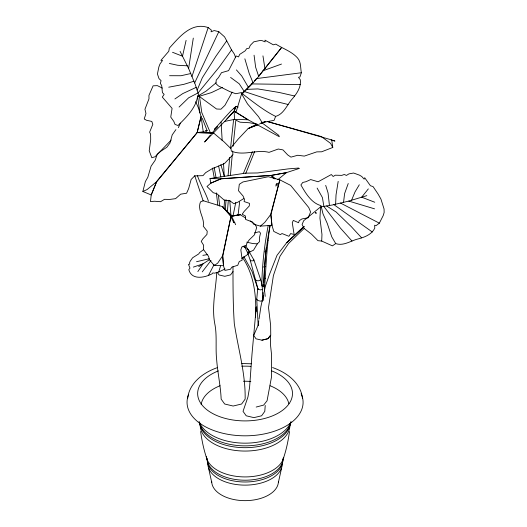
<?xml version="1.0" encoding="UTF-8"?>
<svg xmlns="http://www.w3.org/2000/svg" width="527" height="527" viewBox="0 0 527 527"><rect width="100%" height="100%" fill="white"/><g stroke="black" fill="none" stroke-linecap="round" stroke-linejoin="round"><path stroke-width="0.79" d="M263.704 300.159L261.847 283.994C262.176 264.383 264.508 244.851 268.184 225.596M265.206 296.385L263.77 283.526C264.099 263.948 266.431 244.456 270.101 225.24M233 266.767C232.974 285.733 233.006 304.725 234.304 323.644C238.145 348.736 245.595 373.439 245.141 399.11L241.629 404.005L233.145 406.034L224.667 404.005L221.156 399.11C220.622 386.08 217.75 373.3 216.702 360.31C215.286 347.965 217.276 335.488 214.687 323.262C211.65 306.292 215.813 289.376 216.755 272.485M255.483 317.254C256.656 296.8 254.284 275.134 242.664 257.749M264.501 289.231C265.97 267.993 266.695 246.662 270.074 225.589L269.277 225.931M256.102 311.681L256.293 306.859L251.992 354.236L249.587 387.358L247.94 396.989L243.026 411.35L246.214 415.79L253.909 417.634L261.603 415.79L264.791 411.35L265.226 405.461M335.719 243.593L331.766 236.84L327.293 223.501L322.998 213.824L321.002 205.642C311.319 203.02 305.568 193.113 300.897 184.944L302.788 182.447L305.877 181.736L310.726 179.569L318.13 181.782L331.338 174.529L333.169 176.499L335.297 175.195L341.792 175.372L344.256 174.49L346.476 175.432L348.9 173.89L353.577 173.021L359.427 175.135L361.733 176.473L364.117 179.134L364.697 177.724L370.428 185.741L373.057 186.578L378.076 194.022L380.935 199.081L384.064 209.021L384.143 212.447L383.215 215.543L379.348 223.165L376.014 225.701L374.644 225.213L374.783 228.112C371.463 235.108 363.472 237.598 356.489 239.357C349.816 241.491 342.886 246.122 335.719 243.593L332.425 245.865L321.707 241.056L321.964 234.403L319.942 218.218L320.574 206.927L332.221 205.023L348.769 201.083L366.818 195.642M335.633 204.212L336.022 194.97L338.182 181.36M262.413 301.049L262.993 292.459M224.008 208.613L224.542 200.023M225.273 209.357L226.07 199.707M227.4 211.551L228.329 200.3M262.518 286.405L263.487 286.128L263.638 284.587M263.77 283.012L265.344 257.413M228.072 175.623L229.7 157.402M230.398 175.451L232.249 154.879M265.417 256.603L265.766 252.558M265.911 250.938L266.188 247.703M230.576 147.968L233.606 119.497M233.066 146.242L235.859 120.136L240.042 122.198L249.462 122.738L257.176 124.188M258.197 325.666L256.735 299.007L257.782 288.322L250.187 260.009L247.466 252.44L244.12 245.575M238.026 215.615L239.633 201.966M343.545 202.328L344.612 193.58L348.235 183.495M258.803 320.686L258.098 325.416L253.691 335.422L256.036 338.828L261.939 340.178L267.907 338.703L270.746 335.343L270.628 325.271L268.513 307.498L273.408 275.549L279.995 256.241L288.552 243.487L304.369 228.244M259.04 319.112L260.931 306.503L263.316 295.627M289.521 431.468C288.144 441.224 286.128 450.96 282.749 460.229M232.183 92.185L224.943 105.321L220.951 109.188L216.557 109.003L199.061 96.23L195.3 84.57L188.607 68.464L193.297 38.102M275.845 186.097L276.438 183.627L277.393 183.455L278.065 184.14L277.782 185.003L276.827 185.175L276.155 184.483M281.504 468.463L278.414 482.277M233.033 215.8L235.806 202.315M231.821 215.859L231.01 216.36L222.914 255.404L217.763 263.052L214.305 265.542L209.239 259.567L208.672 256.491L203.567 249.666L203.633 245.259L201.248 241.425L202.902 238.777L206.933 234.449L207.236 231.208L203.277 226.221C204.924 217.796 197.006 210.431 200.484 201.887L203.31 200.728L222.532 206.663L231.821 215.859L240.141 214.7L245.648 218.013M235.668 224.706L231.511 216.07L230.483 216.057L231.01 216.36L240.141 214.7L231.01 216.36L222.532 206.663L231.01 216.36L222.69 255.318L223.461 265.667L224.917 270.404L230.437 269.257L231.9 267.11L237.749 265.279L239.258 261.53L242.216 260.134L240.846 249.936L241.788 246.979L246.214 245.819L246.82 243.421L249.185 239.923L254.501 234.772L256.675 227.532L255.187 224.403M264.337 290.97L265.358 286.313L269.251 275.028L277.004 255.332L286.563 242.842L303.888 226.643M175.919 129.609L172.217 134.859L169.971 143.048L166.848 147.244L160.597 151.42L157.237 154.299L155.129 160.333L151.091 166.163L147.83 177.25L145.366 181.558L142.857 191.492L147.119 189.536L157.026 181.38L197.157 132.606L201.07 116.395L198.297 107.607L195.708 101.704M186.097 40.388L182.507 56.211L172.527 52.285M187.671 398.307C189.358 382.668 203.718 372.312 217.565 367.556M232.605 150.999L232.954 154.78L224.403 163.62L211.966 168.805L205.616 172.685L202.974 175.656L194.726 175.873L191.143 179.47L188.64 188.607L186.591 193.225L180.656 194.18L175.59 198.653L169.727 199.437L164.483 199.331L160.564 201.709L154.602 201.242L150.478 201.591L151.216 194.964L156.881 181.183L197.157 132.606L201.07 116.395L203.251 131.803L213.679 133.12L224.271 142.046L230.885 148.601M235.859 112.725L241.61 93.832L252.98 82.495M203.481 249.699L199.614 252.558L198.784 253.876L192.632 257.756L190.207 261.208L189.588 262.598L189.766 264.119L188.482 264.356L189.97 268.098L188.811 269.646C191.683 280.535 204.898 277.689 212.243 273.717L212.809 272.907L214.601 273.164L218.731 272.004L220.629 265.733M191.953 76.52L208.172 27.569C191.321 21.805 179.338 37.114 169.319 48.141L168.792 51.257L160.913 60.388L162.527 60.467L159.984 64.017L158.858 66.975L157.421 73.997L159.035 78.648L161.064 80.631L160.366 83.358L161.684 85.637L162.435 92.62L164.16 94.386L162.29 97.073L172.085 108.371L170.755 117.086L173.818 121.421L175.036 124.438L178.027 125.505C186.176 117.343 195.866 108.193 197.605 96.263L206.209 91.039L216.096 82.792M266.036 250.839L265.76 251.675L264.798 251.866M258.698 76.145L281.563 47.562L258.704 76.448L250.621 85.552L242.354 93.799L241.689 92.548L235.78 93.72L229.851 91.612L218.461 85.98L215.846 83.569L216.274 80.032L218.494 77.568L221.498 72.673L228.58 70.644L236.155 55.981L238.547 56.883L239.706 54.386L245.121 50.869L246.748 48.596L248.994 48.26L250.285 45.362L253.737 41.85L259.495 40.599L261.991 40.612L265.153 41.877L264.989 40.157L273.309 44.808L275.845 44.136C283.019 48.701 291.391 51.297 297.32 57.726C301.187 61.778 300.344 67.68 301.365 72.739L299.955 76.916L298.499 77.311L300.285 79.729C301.437 87.772 296.016 94.656 291.023 100.347C286.517 106.158 283.282 114.26 275.621 116.401L274.093 120.334L262.143 122.587L259.403 124.102M264.508 265.983L264.231 266.8L263.269 267.018M210.438 134.932L204.595 142.02L224.634 121.427L234.522 119.359L234.14 111.138L235.846 106.349L238.204 107.073M261.833 285.937L262.11 285.186M263.487 286.128L263.757 285.377M245.72 173.508L254.613 151.585M156.605 181.729L151.216 194.964L142.857 191.492M351.575 200.234L355.027 191.92L359.302 184.773M197.164 90.117L202.309 77.779L215.965 56.172L226.715 40.823L224.561 36.864L218.817 31.686L214.206 30.546L211.077 31.798L211.406 30.151L208.172 27.569M224.634 121.427L234.14 111.138L236.142 106.368L231.07 110.782L225.352 116.987L214.324 129.405L217.611 126.579L212.355 132.639M243.276 173.647L252.426 151.802M178.363 127.653L180.412 123.094M194.634 82.97L218.817 31.686M208.442 275.45L214.12 264.534M268.072 240.384L267.275 240.72M265.753 266.418L264.956 266.754M265.41 278.197L264.613 278.533M254.455 232.927L259.356 231.682L260.49 233.184L259.462 237.624L259.495 241.682L257.328 243.823L253.507 250.2L249.903 251.932L247.809 254.363L241.919 258.533M197.842 95.532L197.75 96.481L198.389 96.553L211.426 92.62L222.368 87.377M199.061 96.23L199.384 95.71M197.856 271.57L203.04 263.836L193.369 267.103M245.641 245.595L253.948 260.055L260.575 279.369L259.864 280.436L258.019 280.851L256.129 280.371L255.299 279.277M231.511 216.07L231.01 216.36M233.718 222.447L234.746 222.46L233.718 222.447L230.483 216.057M247.73 252.058L247.756 252.828L249.087 252.841L249.35 252.459L248.388 251.906M226.715 40.823L231.551 49.913L219.12 67.199L198.093 92.897L188.646 97.805L179.081 107.053M233.02 271.563L230.569 274.89L224.805 276.306L219.107 274.975L217.262 272.347M202.263 271.853L211.004 260.522M368.327 188.897L361.68 197.19L374.763 202.243M254.488 80.822L256.491 78.595L301.365 72.739M226.893 118.983L234.14 111.138L248.059 119.781L279.356 136.743L278.664 135.248L262.723 123.371M171.196 140.05L155.103 156.736L151.822 157.744L149.22 150.834L150.696 139.734L150.603 134.233L149.642 132.139L152.83 124.332L151.809 121.427L146.559 120.294L144.22 118.977L145.966 113.476L144.951 109.273L148.983 98.826L148.937 95.427L153.1 85.835L157.349 85.631L162.356 88.081M304.092 226.353L286.774 242.71L303.947 226.603M260.331 226.136L264.732 222.46L271.102 213.969L279.85 179.852L268.322 176.729L242.934 181.953L239.298 184.285L238.527 190.741L243.085 196.057L244.502 199.43L244.087 201.551L249.495 203.363L249.251 206.011L244.185 211.386L242.15 214.265L245.45 215.991L245.562 219.41L252.552 222.058L253.434 224.127L260.331 226.136L271.958 225.319L273.79 231.419L280.324 234.62L282.017 233.547L288.928 236.294L290.634 233.58L294.119 234.482L292.268 222.743L293.322 220.411L298.552 222.723L299.224 220.701L301.958 218.936L308.157 217.796L310.587 211.973L308.743 207.513L290.66 185.399L279.85 179.852L270.819 213.903L271.958 225.319L270.825 214.331M320.574 206.927L303.631 220.76L302.09 224.601L304.303 228.566L311.523 234.186L317.979 240.674L321.707 241.056M277.788 179.727L286.392 172.652L299.31 168.423L298.493 168.054L288.269 168.877L257.637 172.955L245.556 173.152L210.003 178.541L210.813 183.139L206.992 186.499L213.264 192.73L216.933 193.758L224.245 200.148L229.693 200.682L233.902 203.758L237.532 202.355L243.737 198.639M233.474 108.529L236.07 106.421M174.905 98.957L182.757 93.595L196.235 87.344M198.719 266.655L209.594 259.567M256.708 124.174L248.138 128.568L238.29 138.983L230.852 147.929L231.36 151.117C243.685 156.321 256.583 149.108 269.047 152.356L278.249 149.022L282.979 149.905L287.702 154.925L290.957 157.132L297.742 155.267L304.316 156.104L316.773 151.868L321.628 151.796L332.794 147.461L331.707 139.925L267.143 121.473L321.358 136.579L330.567 143.357L332.794 147.461M218.731 272.004L225.062 268.954M220.905 178.837L210.813 183.139L221.353 178.693L271.26 175.405L286.392 172.652L271.26 175.405L221.287 178.837L210.003 178.541M261.636 123.259L265.687 121.539M258.006 124.603L248.138 128.568L258.111 124.635M261.807 123.081L265.601 121.553M263.026 70.737L281.504 64.057M193.923 81.25L183.824 84.346L168.719 87.205M261.148 122.745L263.381 122.106M196.538 261.721L209.272 258.717M256.181 407.055L263.658 405.085L267.064 400.77L271.51 376.989L271.464 353.782L270.443 344.48L270.535 335.218L267.94 338.683L261.939 340.178M190.721 73.549L181.057 75.736L169.575 75.71M262.347 289.481L260.503 289.896L258.612 289.415L257.782 288.322M262.986 300.588L260.463 301.154L257.874 300.502L256.735 299.007M202.869 255.364L207.71 254.581M197.157 132.606L213.679 133.12L197.157 132.606L203.251 131.803M241.9 363.544L251.392 363.782M246.3 89.392L257.861 88.918L279.185 92.469L294.586 95.986M251.708 83.912L300.403 84.577M214.305 265.542L223.461 265.667L222.69 255.733M234.522 119.359L248.059 119.781L234.14 111.138M187.283 65.809L177.751 65.282L169.358 63.457M257.328 243.823L252.848 243.566L246.794 242.156M331.114 140.142L334.941 141.052L331.707 139.925M288.091 104.484L270.68 100.216L244.185 91.474M348.769 201.083L374.552 208.844M272.564 367.556C286.418 372.312 300.772 382.668 302.458 398.307M275.621 116.401C263.493 110.439 252.874 101.619 242.077 93.556M340.495 203.053L379.348 223.165M242.98 246.3L245.529 247.789M246.807 248.533L248.085 249.278L249.903 251.932M326.654 205.998L336.121 211.992L351.232 226.577L361.641 237.868M250.246 220.958L254.567 223.975M333.868 204.634L372.319 232.018M230.589 77.429L239.232 83.8L244.423 91.738M274.198 178.6L271.26 175.405L275.397 178.785M271.26 175.405L274.633 178.87M351.97 241.017L340.35 228.026L323.874 206.479L322.425 197.592L317.122 188.08M236.412 69.9L241.748 75.993L248.56 87.614M253.375 259.284L253.948 260.055L253.428 260.819L250.766 260.786L250.187 260.009M231.551 49.913L234.304 54.024L235.714 57.72M262.143 122.587L258.546 116.691L247.538 103.944L241.61 93.832M243.751 256.458L252.011 271.385L258.092 289.468M180.076 51.336L188.607 68.464M253.059 82.811L249.212 73.477L244.857 58.826M210.392 132.804L201.801 112.613L199.496 96.513M208.455 201.255C205.53 192.388 200.451 184.437 197.427 175.643M206.953 130.202L202.289 118.364M207.381 460.229C204.002 450.96 201.993 441.224 200.609 431.468M258.704 76.448L255.641 67.219L254.067 55.21M325.699 185.385L328.051 192.928L329.441 205.51M194.707 175.616L203.165 200.925M220.859 164.648L224.377 176.453M260.575 279.369L262.235 285.397M211.716 482.277L208.633 468.463M218.626 166.064L220.879 176.973M214.193 167.481L216.07 177.816M212.48 168.08L214.212 177.612M262.947 55.875L264.929 68.589M197.638 96.863L199.944 112.962M218.441 195.543L219.752 206.09M216.32 192.856L217.835 205.016M229.779 200.319L230.918 215.161M221.077 122.027L222.183 140.676M223.52 163.396L224.232 176.044M278.421 481.395A33.359 19.255 0 0 1 245.068 500.65A33.359 19.255 0 0 1 211.709 481.395M291.049 421.547A46.956 27.108 0 0 1 245.068 443.167A46.956 27.108 0 0 1 199.087 421.547M290.799 422.358A46.04 26.581 0 0 1 245.068 445.855A46.04 26.581 0 0 1 199.338 422.358M290.469 422.213A45.421 26.225 0 0 1 245.068 447.68A45.421 26.225 0 0 1 199.661 422.213M289.85 423.662A44.861 25.902 0 0 1 245.068 451.059A44.861 25.902 0 0 1 200.28 423.662M301.108 393.649A58.023 33.497 0 0 1 245.753 435.816A58.023 33.497 0 0 1 188.686 394.413M282.314 463.622A37.252 21.508 0 0 1 245.068 485.13A37.252 21.508 0 0 1 207.816 463.622M271.767 370.909A47.423 27.378 0 0 1 280.627 411.646A47.423 27.378 0 0 1 209.509 411.646A47.423 27.378 0 0 1 218.362 370.909M241.774 366.219A47.423 27.378 0 0 1 250.845 366.357M283.144 458.226A38.076 21.982 0 0 1 245.068 480.209A38.076 21.982 0 0 1 206.992 458.226M282.841 460.183A37.773 21.811 0 0 1 245.068 481.994A37.773 21.811 0 0 1 207.289 460.183M283.743 457.337A39.011 22.523 0 0 1 244.423 476.922A39.011 22.523 0 0 1 206.241 456.599M201.162 404.472A44.07 25.448 0 0 1 220.042 385.744M243.428 381.258A44.07 25.448 0 0 1 250.819 381.462M270.094 385.744A44.07 25.448 0 0 1 288.842 403.735M205.905 130.413L205.668 130.999L206.294 131.289L207.381 130.4L205.905 130.413M315.39 212.71L315.917 213.343L316.463 213L315.39 212.71"/></g></svg>
